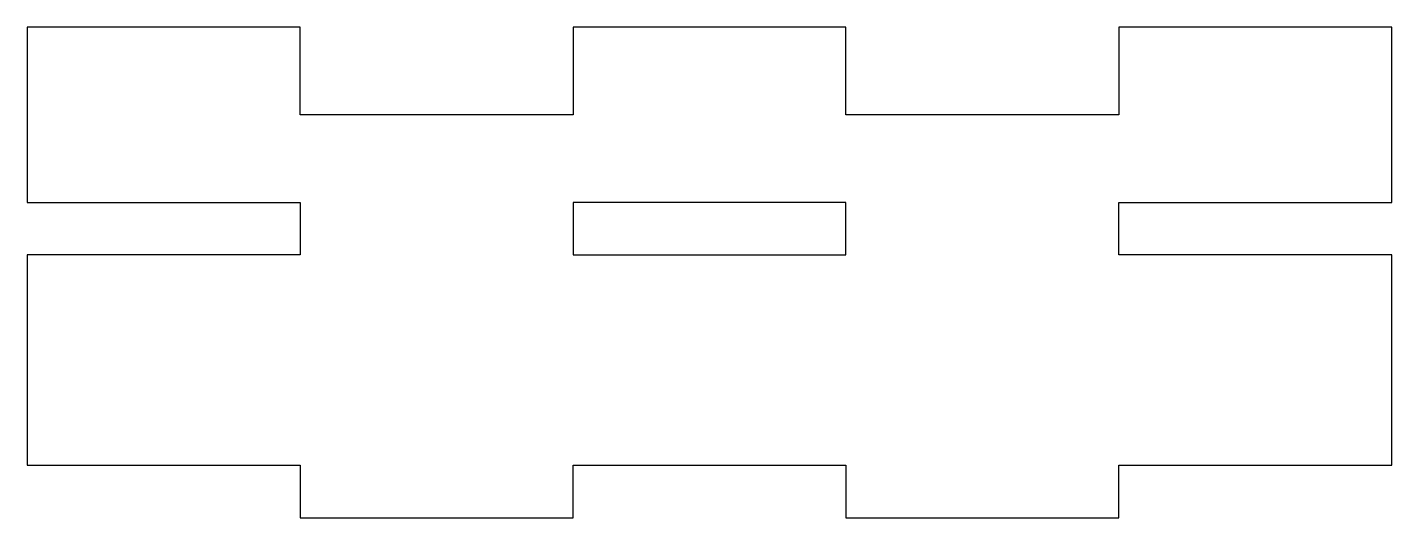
# Model space of a CAD drawing. Header units: millimetres. Extents: x -39 to 39, y -18 to 10.
import ezdxf

# ---------------------------------------------------------------- set-up
doc = ezdxf.new("R2010")
doc.units = ezdxf.units.MM

msp = doc.modelspace()

# ---------------------------------------------------------------- linework, layer by layer
at = {"color": 7, "linetype": 'Continuous', "lineweight": 25}
for p, q in [((-23.4, 10), (-39, 10)), ((-39, 10), (-39, 0)), ((-23.4, 5), (-23.4, 10)), ((-7.8, 10), (-7.8, 5)), ((7.8, 10), (-7.8, 10)), ((7.8, 5), (7.8, 10)), ((23.4, 10), (23.4, 5)), ((39, 10), (23.4, 10)), ((39, 0), (39, 10)), ((-7.8, 5), (-23.4, 5)), ((23.4, 5), (7.8, 5)), ((-39, 0), (-23.4, 0)), ((-23.4, 0), (-23.4, -3)), ((7.8, 0), (-7.8, 0)), ((-7.8, 0), (-7.8, -3)), ((7.8, -3), (7.8, 0)), ((23.4, 0), (39, 0)), ((23.4, -3), (23.4, 0)), ((-39, -3), (-39, -15)), ((-23.4, -3), (-39, -3)), ((-7.8, -3), (7.8, -3)), ((39, -3), (23.4, -3)), ((39, -15), (39, -3)), ((-39, -15), (-23.4, -15)), ((-23.4, -15), (-23.4, -18)), ((-7.8, -15), (7.8, -15)), ((-7.8, -18), (-7.8, -15)), ((7.8, -15), (7.8, -18)), ((23.4, -15), (39, -15)), ((23.4, -18), (23.4, -15)), ((-23.4, -18), (-7.8, -18)), ((7.8, -18), (23.4, -18))]:
    msp.add_line(p, q, dxfattribs=at)

doc.saveas('drawing.dxf')
